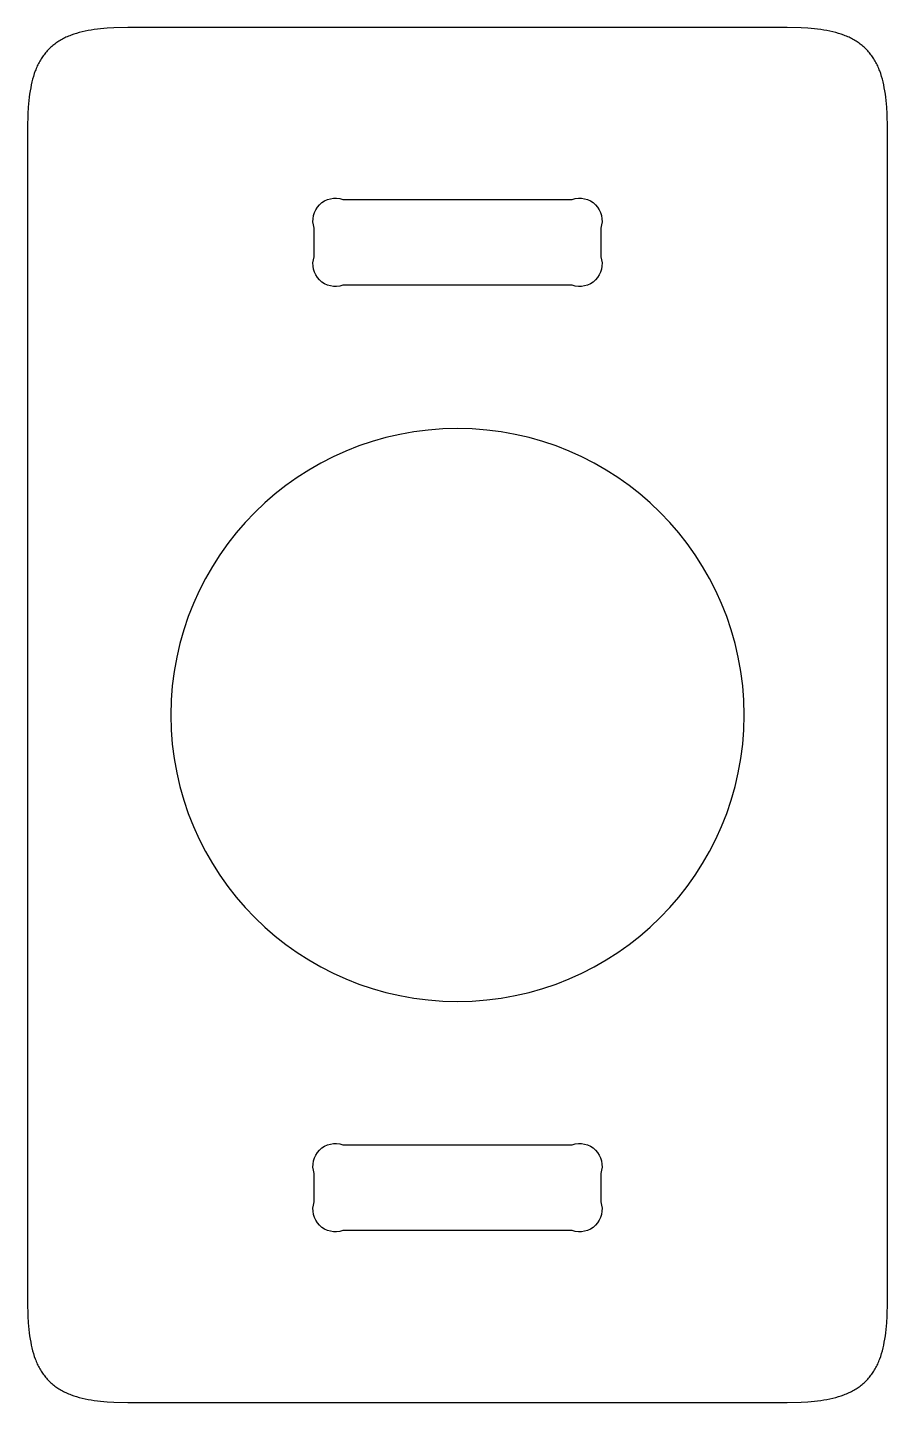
# Model space of a CAD drawing. Extents: x -165 to -150, y 166 to 190.
import ezdxf

# ---------------------------------------------------------------- set-up
doc = ezdxf.new("R2010")
doc.units = 0
doc.layers.add('DEFAULT', color=7, linetype='CONTINUOUS')

msp = doc.modelspace()

# ---------------------------------------------------------------- linework, layer by layer
at = {"layer": 'DEFAULT'}
msp.add_lwpolyline([(-165, 187.953), (-165, 167.953), (-164.999, 167.704), (-164.993, 167.461), (-164.986, 167.342), (-164.976, 167.227), (-164.97, 167.171), (-164.963, 167.115), (-164.955, 167.061), (-164.945, 167.008), (-164.935, 166.956), (-164.924, 166.905), (-164.911, 166.855), (-164.897, 166.806), (-164.882, 166.759), (-164.865, 166.713), (-164.857, 166.69), (-164.848, 166.668), (-164.838, 166.646), (-164.829, 166.625), (-164.819, 166.603), (-164.808, 166.583), (-164.797, 166.562), (-164.786, 166.542), (-164.775, 166.522), (-164.763, 166.503), (-164.751, 166.484), (-164.738, 166.465), (-164.725, 166.447), (-164.712, 166.429), (-164.699, 166.411), (-164.685, 166.394), (-164.67, 166.377), (-164.656, 166.36), (-164.64, 166.344), (-164.625, 166.328), (-164.609, 166.313), (-164.593, 166.298), (-164.576, 166.283), (-164.56, 166.269), (-164.542, 166.255), (-164.525, 166.241), (-164.507, 166.228), (-164.488, 166.215), (-164.47, 166.202), (-164.451, 166.19), (-164.431, 166.178), (-164.411, 166.167), (-164.391, 166.156), (-164.371, 166.145), (-164.35, 166.135), (-164.329, 166.125), (-164.307, 166.115), (-164.285, 166.105), (-164.263, 166.096), (-164.24, 166.088), (-164.194, 166.071), (-164.147, 166.056), (-164.098, 166.042), (-164.049, 166.03), (-163.997, 166.018), (-163.945, 166.008), (-163.892, 165.999), (-163.838, 165.99), (-163.782, 165.983), (-163.726, 165.977), (-163.611, 165.967), (-163.493, 165.961), (-163.249, 165.954), (-163, 165.953), (-152, 165.953), (-151.751, 165.954), (-151.507, 165.961), (-151.389, 165.967), (-151.274, 165.977), (-151.218, 165.983), (-151.162, 165.99), (-151.108, 165.999), (-151.055, 166.008), (-151.003, 166.018), (-150.951, 166.03), (-150.902, 166.042), (-150.853, 166.056), (-150.806, 166.071), (-150.76, 166.088), (-150.737, 166.096), (-150.715, 166.105), (-150.693, 166.115), (-150.671, 166.125), (-150.65, 166.135), (-150.629, 166.145), (-150.609, 166.156), (-150.589, 166.167), (-150.569, 166.178), (-150.549, 166.19), (-150.53, 166.202), (-150.512, 166.215), (-150.493, 166.228), (-150.475, 166.241), (-150.458, 166.255), (-150.44, 166.269), (-150.424, 166.283), (-150.407, 166.298), (-150.391, 166.313), (-150.375, 166.328), (-150.36, 166.344), (-150.344, 166.36), (-150.33, 166.377), (-150.315, 166.394), (-150.301, 166.411), (-150.288, 166.429), (-150.275, 166.447), (-150.262, 166.465), (-150.249, 166.484), (-150.237, 166.503), (-150.225, 166.522), (-150.214, 166.542), (-150.203, 166.562), (-150.192, 166.583), (-150.181, 166.603), (-150.171, 166.625), (-150.162, 166.646), (-150.152, 166.668), (-150.143, 166.69), (-150.135, 166.713), (-150.118, 166.759), (-150.103, 166.806), (-150.089, 166.855), (-150.076, 166.905), (-150.065, 166.956), (-150.055, 167.008), (-150.045, 167.061), (-150.037, 167.115), (-150.03, 167.171), (-150.024, 167.227), (-150.014, 167.342), (-150.007, 167.461), (-150.001, 167.704), (-150, 167.953), (-150, 187.953), (-150.001, 188.202), (-150.007, 188.446), (-150.014, 188.564), (-150.024, 188.679), (-150.03, 188.736), (-150.037, 188.791), (-150.045, 188.845), (-150.055, 188.899), (-150.065, 188.951), (-150.076, 189.002), (-150.089, 189.052), (-150.103, 189.1), (-150.118, 189.148), (-150.135, 189.194), (-150.143, 189.216), (-150.152, 189.238), (-150.162, 189.26), (-150.171, 189.282), (-150.181, 189.303), (-150.192, 189.324), (-150.203, 189.344), (-150.214, 189.364), (-150.225, 189.384), (-150.237, 189.404), (-150.249, 189.423), (-150.262, 189.442), (-150.275, 189.46), (-150.288, 189.478), (-150.301, 189.496), (-150.315, 189.513), (-150.33, 189.53), (-150.344, 189.546), (-150.36, 189.562), (-150.375, 189.578), (-150.391, 189.594), (-150.407, 189.609), (-150.424, 189.623), (-150.44, 189.638), (-150.458, 189.652), (-150.475, 189.665), (-150.493, 189.679), (-150.512, 189.692), (-150.53, 189.704), (-150.549, 189.716), (-150.569, 189.728), (-150.589, 189.739), (-150.609, 189.751), (-150.629, 189.761), (-150.65, 189.772), (-150.671, 189.782), (-150.693, 189.792), (-150.715, 189.801), (-150.737, 189.81), (-150.76, 189.819), (-150.806, 189.835), (-150.853, 189.85), (-150.902, 189.864), (-150.951, 189.877), (-151.003, 189.888), (-151.055, 189.899), (-151.108, 189.908), (-151.162, 189.916), (-151.218, 189.923), (-151.274, 189.929), (-151.389, 189.939), (-151.507, 189.946), (-151.751, 189.952), (-152, 189.953), (-163, 189.953), (-163.249, 189.952), (-163.493, 189.946), (-163.611, 189.939), (-163.726, 189.929), (-163.782, 189.923), (-163.838, 189.916), (-163.892, 189.908), (-163.945, 189.899), (-163.997, 189.888), (-164.049, 189.877), (-164.098, 189.864), (-164.147, 189.85), (-164.194, 189.835), (-164.24, 189.819), (-164.263, 189.81), (-164.285, 189.801), (-164.307, 189.792), (-164.329, 189.782), (-164.35, 189.772), (-164.371, 189.761), (-164.391, 189.751), (-164.411, 189.739), (-164.431, 189.728), (-164.451, 189.716), (-164.47, 189.704), (-164.488, 189.692), (-164.507, 189.679), (-164.525, 189.665), (-164.542, 189.652), (-164.56, 189.638), (-164.576, 189.623), (-164.593, 189.609), (-164.609, 189.594), (-164.625, 189.578), (-164.64, 189.562), (-164.656, 189.546), (-164.67, 189.53), (-164.685, 189.513), (-164.699, 189.496), (-164.712, 189.478), (-164.725, 189.46), (-164.738, 189.442), (-164.751, 189.423), (-164.763, 189.404), (-164.775, 189.384), (-164.786, 189.364), (-164.797, 189.344), (-164.808, 189.324), (-164.819, 189.303), (-164.829, 189.282), (-164.838, 189.26), (-164.848, 189.238), (-164.857, 189.216), (-164.865, 189.194), (-164.882, 189.148), (-164.897, 189.1), (-164.911, 189.052), (-164.924, 189.002), (-164.935, 188.951), (-164.945, 188.899), (-164.955, 188.845), (-164.963, 188.791), (-164.97, 188.736), (-164.976, 188.679), (-164.986, 188.564), (-164.993, 188.446), (-164.999, 188.202)], close=True, dxfattribs=at)
for points in [[(-160, 185.953), (-160, 186.453, -0.625), (-159.5, 186.953), (-155.5, 186.953, -0.625), (-155, 186.453), (-155, 185.953, -0.625), (-155.5, 185.453), (-159.5, 185.453, -0.625)], [(-155.5, 168.953), (-159.5, 168.953, -0.625), (-160, 169.453), (-160, 169.953, -0.625), (-159.5, 170.453), (-155.5, 170.453, -0.625), (-155, 169.953), (-155, 169.453, -0.625)]]:
    msp.add_lwpolyline(points, format="xyb", close=True, dxfattribs=at)
at = {"layer": 'DEFAULT', "extrusion": (0, 0, -1)}
msp.add_circle((157.5, 177.953, -78.681), 5, dxfattribs=at)

doc.saveas('drawing.dxf')
